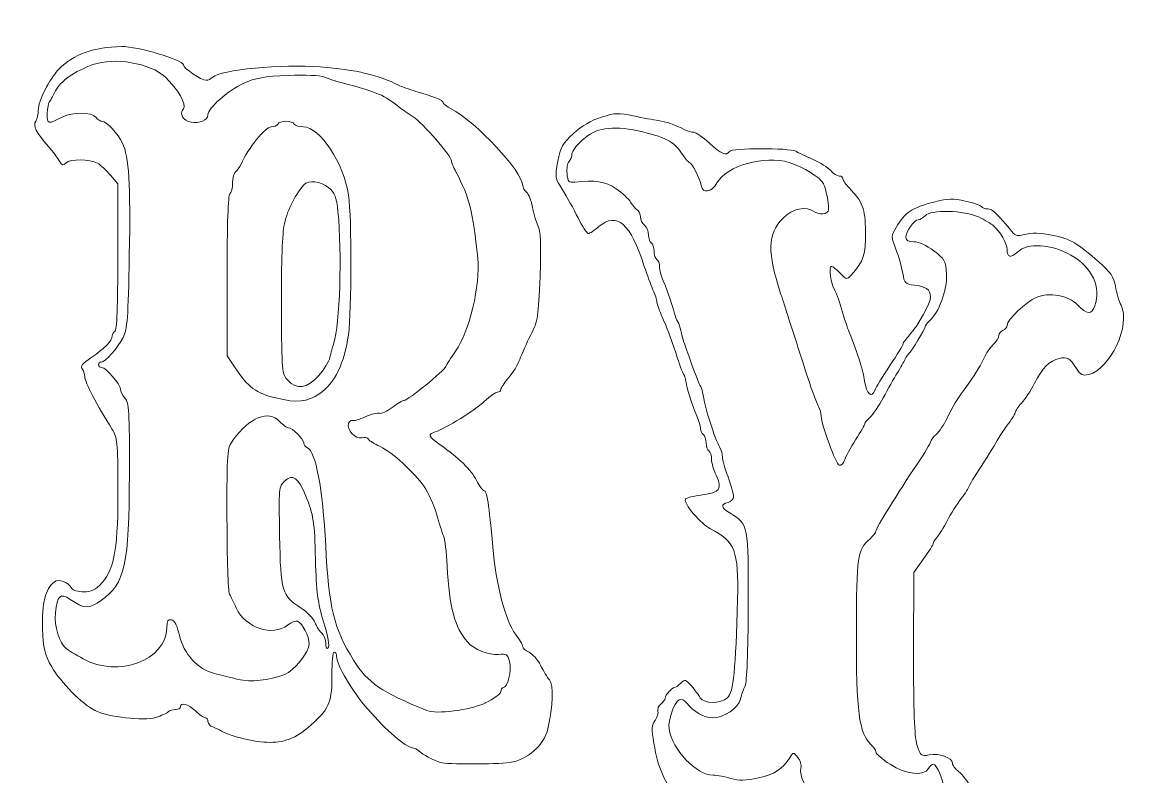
# Model space of a CAD drawing. Header units: centimetres. Extents: x -18.3 to 18.3, y -25.5 to 25.5.
# Drawn here: x 14.074 to 15.806, y -19.088 to -17.93 of the extents above; entities that cross this region are included whole.
import ezdxf

# ---------------------------------------------------------------- set-up
doc = ezdxf.new("R2010")
doc.units = ezdxf.units.CM
doc.header["$MEASUREMENT"] = 0
doc.layers.add('layer 1', color=7, linetype='Continuous')

msp = doc.modelspace()

# ---------------------------------------------------------------- linework, layer by layer
at = {"layer": 'layer 1', "lineweight": 9}
msp.add_open_spline([(10.72382, -16.12315), (10.72382, -16.12315), (10.72382, -22.78186), (10.72382, -22.78186), (10.72382, -22.78186), (10.72382, -22.78186), (13.27876, -22.78186), (13.27876, -22.78186), (13.27876, -22.78186), (13.28582, -23.10255), (13.54782, -23.35891), (13.86858, -23.35914), (13.86858, -23.35914), (14.18939, -23.3588), (14.45117, -23.10244), (14.45833, -22.78186), (14.45833, -22.78186), (14.45833, -22.78186), (17.04896, -22.78186), (17.04896, -22.78186), (17.04896, -22.78186), (17.04896, -22.78186), (17.04896, -16.12315), (17.04896, -16.12315), (17.04896, -16.12315), (17.04896, -16.12315), (10.72382, -16.12315), (10.72382, -16.12315)], degree=3, knots=[0, 0, 0, 0, 0.125, 0.125, 0.125, 0.125, 0.25, 0.25, 0.25, 0.25, 0.375, 0.375, 0.375, 0.375, 0.5, 0.5, 0.5, 0.5, 0.625, 0.625, 0.625, 0.625, 0.75, 0.75, 0.75, 0.75, 1, 1, 1, 1], dxfattribs=at)
at = {"layer": 'layer 1', "color": 2, "lineweight": 9}
for points, knots in [([(14.71598, -19.06668), (14.70395, -19.06265), (14.68865, -19.05463), (14.68312, -19.04943), (14.68312, -19.04943), (14.68007, -19.04649), (14.67529, -19.0441), (14.6726, -19.0441), (14.6726, -19.0441), (14.66315, -19.04391), (14.63158, -19.01655), (14.60447, -18.98519), (14.60447, -18.98519), (14.57898, -18.9557), (14.55628, -18.91718), (14.55628, -18.90329), (14.55628, -18.90329), (14.55628, -18.89982), (14.55457, -18.8971), (14.55248, -18.8971), (14.55248, -18.8971), (14.55032, -18.8971), (14.54881, -18.91262), (14.54912, -18.93173), (14.54912, -18.93173), (14.54957, -18.97067), (14.5449, -18.98336), (14.5219, -19.00464), (14.5219, -19.00464), (14.49674, -19.02805), (14.47958, -19.03576), (14.45333, -19.03576), (14.45333, -19.03576), (14.43098, -19.03576), (14.39476, -19.02707), (14.37968, -19.0183), (14.37968, -19.0183), (14.37621, -19.01624), (14.37013, -19.01342), (14.3661, -19.012), (14.3661, -19.012), (14.36199, -19.01069), (14.35874, -19.007), (14.35874, -19.00375), (14.35874, -19.00375), (14.35874, -19.00061), (14.35688, -18.99789), (14.35472, -18.99789), (14.35472, -18.99789), (14.35255, -18.99789), (14.34561, -18.99322), (14.33944, -18.98748), (14.33944, -18.98748), (14.32783, -18.97675), (14.31664, -18.97359), (14.31664, -18.98108), (14.31664, -18.98108), (14.31664, -18.98348), (14.31328, -18.9853), (14.30906, -18.9853), (14.30906, -18.9853), (14.30492, -18.9853), (14.29973, -18.98695), (14.29756, -18.989), (14.29756, -18.989), (14.29539, -18.99106), (14.28681, -18.99486), (14.27857, -18.99747), (14.27857, -18.99747), (14.26057, -19.00322), (14.20435, -18.99669), (14.18483, -18.98661), (14.18483, -18.98661), (14.16456, -18.97619), (14.13253, -18.94365), (14.11887, -18.91968), (14.11887, -18.91968), (14.10771, -18.90015), (14.10584, -18.89244), (14.10466, -18.86033), (14.10466, -18.86033), (14.10337, -18.82237), (14.10913, -18.79981), (14.1229, -18.78929), (14.1229, -18.78929), (14.12973, -18.78418), (14.1434, -18.78929), (14.14978, -18.79937), (14.14978, -18.79937), (14.15165, -18.80217), (14.15989, -18.80457), (14.16814, -18.80457), (14.16814, -18.80457), (14.17983, -18.80457), (14.18603, -18.80143), (14.19644, -18.79015), (14.19644, -18.79015), (14.21522, -18.76965), (14.22107, -18.73341), (14.22051, -18.6414), (14.22051, -18.6414), (14.22029, -18.57611), (14.21933, -18.56678), (14.21185, -18.55506), (14.21185, -18.55506), (14.18864, -18.51828), (14.16964, -18.48216), (14.16964, -18.47446), (14.16964, -18.47446), (14.16952, -18.46969), (14.16759, -18.46382), (14.16519, -18.46144), (14.16519, -18.46144), (14.16217, -18.45841), (14.16639, -18.4533), (14.17886, -18.44494), (14.17886, -18.44494), (14.20002, -18.43053), (14.21163, -18.4187), (14.21163, -18.41131), (14.21163, -18.41131), (14.21163, -18.40839), (14.21358, -18.40534), (14.21596, -18.40459), (14.21596, -18.40459), (14.2188, -18.40361), (14.22029, -18.36457), (14.22029, -18.29047), (14.22029, -18.29047), (14.22029, -18.29047), (14.22022, -18.17774), (14.22022, -18.17774), (14.22022, -18.17774), (14.22022, -18.17774), (14.20902, -18.16441), (14.20902, -18.16441), (14.20902, -18.16441), (14.20294, -18.15702), (14.19394, -18.14866), (14.18897, -18.14597), (14.18897, -18.14597), (14.17725, -18.13922), (14.14739, -18.13911), (14.14067, -18.14575), (14.14067, -18.14575), (14.13645, -18.14997), (14.13451, -18.14944), (14.13093, -18.14303), (14.13093, -18.14303), (14.12842, -18.1387), (14.12051, -18.12828), (14.11335, -18.11992), (14.11335, -18.11992), (14.09479, -18.09856), (14.08979, -18.08835), (14.09424, -18.08129), (14.09424, -18.08129), (14.09632, -18.07804), (14.09804, -18.07046), (14.09804, -18.06448), (14.09804, -18.06448), (14.09815, -18.05049), (14.11518, -18.01686), (14.13026, -18.00114), (14.13026, -18.00114), (14.15153, -17.97889), (14.18352, -17.9675), (14.22627, -17.96673), (14.22627, -17.96673), (14.25004, -17.96631), (14.32078, -17.98736), (14.32097, -17.99495), (14.32097, -17.99495), (14.32131, -18.00036), (14.34821, -18.01861), (14.35602, -18.01861), (14.35602, -18.01861), (14.35885, -18.01861), (14.36341, -18.01644), (14.3661, -18.01372), (14.3661, -18.01372), (14.37718, -18.00264), (14.4733, -17.99353), (14.53101, -17.99809), (14.53101, -17.99809), (14.58611, -18.00233), (14.62203, -18.01078), (14.65132, -18.02619), (14.65132, -18.02619), (14.65566, -18.02858), (14.66771, -18.03269), (14.67813, -18.03563), (14.67813, -18.03563), (14.70384, -18.04268), (14.72012, -18.04952), (14.72012, -18.05321), (14.72012, -18.05321), (14.72012, -18.05482), (14.72541, -18.05896), (14.73203, -18.06232), (14.73203, -18.06232), (14.77011, -18.08207), (14.84204, -18.1593), (14.84204, -18.18058), (14.84204, -18.18058), (14.84204, -18.18338), (14.84475, -18.18793), (14.848, -18.19066), (14.848, -18.19066), (14.85126, -18.19338), (14.85528, -18.20357), (14.85689, -18.21321), (14.85689, -18.21321), (14.85853, -18.22298), (14.86233, -18.23579), (14.86547, -18.24187), (14.86547, -18.24187), (14.86969, -18.25031), (14.87047, -18.26822), (14.86862, -18.31963), (14.86862, -18.31963), (14.86633, -18.38159), (14.86536, -18.38809), (14.85451, -18.40947), (14.85451, -18.40947), (14.84823, -18.42217), (14.84053, -18.43919), (14.83748, -18.44733), (14.83748, -18.44733), (14.83457, -18.45546), (14.82673, -18.46827), (14.82023, -18.47585), (14.82023, -18.47585), (14.81374, -18.48346), (14.8084, -18.49149), (14.8084, -18.49365), (14.8084, -18.49365), (14.8084, -18.49593), (14.80612, -18.49779), (14.80332, -18.49779), (14.80332, -18.49779), (14.80049, -18.49779), (14.79149, -18.50407), (14.78335, -18.51176), (14.78335, -18.51176), (14.76816, -18.52598), (14.72378, -18.55353), (14.70784, -18.55864), (14.70784, -18.55864), (14.6957, -18.56244), (14.69689, -18.56536), (14.71545, -18.57861), (14.71545, -18.57861), (14.74419, -18.59888), (14.76275, -18.6171), (14.77111, -18.63326), (14.77111, -18.63326), (14.77555, -18.64196), (14.78074, -18.64912), (14.7828, -18.64912), (14.7828, -18.64912), (14.78716, -18.64912), (14.79018, -18.66887), (14.79594, -18.73524), (14.79594, -18.73524), (14.80105, -18.79395), (14.81534, -18.84894), (14.83098, -18.86944), (14.83098, -18.86944), (14.83706, -18.87738), (14.84204, -18.88594), (14.84204, -18.88844), (14.84204, -18.88844), (14.84204, -18.89094), (14.84637, -18.89504), (14.8517, -18.89744), (14.8517, -18.89744), (14.85711, -18.89993), (14.86503, -18.90882), (14.86939, -18.91729), (14.86939, -18.91729), (14.87372, -18.92587), (14.87989, -18.93596), (14.88316, -18.93987), (14.88316, -18.93987), (14.88956, -18.94756), (14.88847, -18.98042), (14.88067, -19.01471), (14.88067, -19.01471), (14.87492, -19.0401), (14.84909, -19.0631), (14.82199, -19.06679), (14.82199, -19.06679), (14.79996, -19.06981), (14.72519, -19.0697), (14.71587, -19.06657), (14.71587, -19.06657), (14.71587, -19.06657), (14.71598, -19.06668), (14.71598, -19.06668)], [0, 0, 0, 0, 0.0131579, 0.0131579, 0.0131579, 0.0131579, 0.0263158, 0.0263158, 0.0263158, 0.0263158, 0.0394737, 0.0394737, 0.0394737, 0.0394737, 0.0526316, 0.0526316, 0.0526316, 0.0526316, 0.0657895, 0.0657895, 0.0657895, 0.0657895, 0.0789474, 0.0789474, 0.0789474, 0.0789474, 0.0921053, 0.0921053, 0.0921053, 0.0921053, 0.1052632, 0.1052632, 0.1052632, 0.1052632, 0.1184211, 0.1184211, 0.1184211, 0.1184211, 0.1315789, 0.1315789, 0.1315789, 0.1315789, 0.1447368, 0.1447368, 0.1447368, 0.1447368, 0.1578947, 0.1578947, 0.1578947, 0.1578947, 0.1710526, 0.1710526, 0.1710526, 0.1710526, 0.1842105, 0.1842105, 0.1842105, 0.1842105, 0.1973684, 0.1973684, 0.1973684, 0.1973684, 0.2105263, 0.2105263, 0.2105263, 0.2105263, 0.2236842, 0.2236842, 0.2236842, 0.2236842, 0.2368421, 0.2368421, 0.2368421, 0.2368421, 0.25, 0.25, 0.25, 0.25, 0.2631579, 0.2631579, 0.2631579, 0.2631579, 0.2763158, 0.2763158, 0.2763158, 0.2763158, 0.2894737, 0.2894737, 0.2894737, 0.2894737, 0.3026316, 0.3026316, 0.3026316, 0.3026316, 0.3157895, 0.3157895, 0.3157895, 0.3157895, 0.3289474, 0.3289474, 0.3289474, 0.3289474, 0.3421053, 0.3421053, 0.3421053, 0.3421053, 0.3552632, 0.3552632, 0.3552632, 0.3552632, 0.3684211, 0.3684211, 0.3684211, 0.3684211, 0.3815789, 0.3815789, 0.3815789, 0.3815789, 0.3947368, 0.3947368, 0.3947368, 0.3947368, 0.4078947, 0.4078947, 0.4078947, 0.4078947, 0.4210526, 0.4210526, 0.4210526, 0.4210526, 0.4342105, 0.4342105, 0.4342105, 0.4342105, 0.4473684, 0.4473684, 0.4473684, 0.4473684, 0.4605263, 0.4605263, 0.4605263, 0.4605263, 0.4736842, 0.4736842, 0.4736842, 0.4736842, 0.4868421, 0.4868421, 0.4868421, 0.4868421, 0.5, 0.5, 0.5, 0.5, 0.5131579, 0.5131579, 0.5131579, 0.5131579, 0.5263158, 0.5263158, 0.5263158, 0.5263158, 0.5394737, 0.5394737, 0.5394737, 0.5394737, 0.5526316, 0.5526316, 0.5526316, 0.5526316, 0.5657895, 0.5657895, 0.5657895, 0.5657895, 0.5789474, 0.5789474, 0.5789474, 0.5789474, 0.5921053, 0.5921053, 0.5921053, 0.5921053, 0.6052632, 0.6052632, 0.6052632, 0.6052632, 0.6184211, 0.6184211, 0.6184211, 0.6184211, 0.6315789, 0.6315789, 0.6315789, 0.6315789, 0.6447368, 0.6447368, 0.6447368, 0.6447368, 0.6578947, 0.6578947, 0.6578947, 0.6578947, 0.6710526, 0.6710526, 0.6710526, 0.6710526, 0.6842105, 0.6842105, 0.6842105, 0.6842105, 0.6973684, 0.6973684, 0.6973684, 0.6973684, 0.7105263, 0.7105263, 0.7105263, 0.7105263, 0.7236842, 0.7236842, 0.7236842, 0.7236842, 0.7368421, 0.7368421, 0.7368421, 0.7368421, 0.75, 0.75, 0.75, 0.75, 0.7631579, 0.7631579, 0.7631579, 0.7631579, 0.7763158, 0.7763158, 0.7763158, 0.7763158, 0.7894737, 0.7894737, 0.7894737, 0.7894737, 0.8026316, 0.8026316, 0.8026316, 0.8026316, 0.8157895, 0.8157895, 0.8157895, 0.8157895, 0.8289474, 0.8289474, 0.8289474, 0.8289474, 0.8421053, 0.8421053, 0.8421053, 0.8421053, 0.8552632, 0.8552632, 0.8552632, 0.8552632, 0.8684211, 0.8684211, 0.8684211, 0.8684211, 0.8815789, 0.8815789, 0.8815789, 0.8815789, 0.8947368, 0.8947368, 0.8947368, 0.8947368, 0.9078947, 0.9078947, 0.9078947, 0.9078947, 0.9210526, 0.9210526, 0.9210526, 0.9210526, 0.9342105, 0.9342105, 0.9342105, 0.9342105, 0.9473684, 0.9473684, 0.9473684, 0.9473684, 0.9605263, 0.9605263, 0.9605263, 0.9605263, 0.9736842, 0.9736842, 0.9736842, 0.9736842, 1, 1, 1, 1]), ([(14.78421, -18.97523), (14.79768, -18.96903), (14.8084, -18.96134), (14.8084, -18.95787), (14.8084, -18.95787), (14.8084, -18.95451), (14.81015, -18.95167), (14.81232, -18.95167), (14.81232, -18.95167), (14.81904, -18.95167), (14.82534, -18.92509), (14.82176, -18.91177), (14.82176, -18.91177), (14.8187, -18.90057), (14.81676, -18.8993), (14.80471, -18.90057), (14.80471, -18.90057), (14.78963, -18.9021), (14.76752, -18.89321), (14.75722, -18.8815), (14.75722, -18.8815), (14.73755, -18.85903), (14.72945, -18.82878), (14.72597, -18.76465), (14.72597, -18.76465), (14.72486, -18.74382), (14.72239, -18.72311), (14.72042, -18.71844), (14.72042, -18.71844), (14.71859, -18.71377), (14.7137, -18.6987), (14.70959, -18.68481), (14.70959, -18.68481), (14.70556, -18.67092), (14.69701, -18.65204), (14.6906, -18.64282), (14.6906, -18.64282), (14.67518, -18.62049), (14.64188, -18.59033), (14.62291, -18.58141), (14.62291, -18.58141), (14.61455, -18.57752), (14.60652, -18.57242), (14.60511, -18.57003), (14.60511, -18.57003), (14.60358, -18.56775), (14.59903, -18.56667), (14.59491, -18.56775), (14.59491, -18.56775), (14.58536, -18.57025), (14.57115, -18.55506), (14.57462, -18.54606), (14.57462, -18.54606), (14.57603, -18.54226), (14.57864, -18.5402), (14.58047, -18.54128), (14.58047, -18.54128), (14.58222, -18.54237), (14.59111, -18.53986), (14.60022, -18.53564), (14.60022, -18.53564), (14.60922, -18.53151), (14.61899, -18.52904), (14.62191, -18.53012), (14.62191, -18.53012), (14.62485, -18.5312), (14.63363, -18.52728), (14.64155, -18.52132), (14.64155, -18.52132), (14.64937, -18.51523), (14.65771, -18.51037), (14.6601, -18.51037), (14.6601, -18.51037), (14.66554, -18.51037), (14.72161, -18.4648), (14.72401, -18.45841), (14.72401, -18.45841), (14.72497, -18.4558), (14.73172, -18.44516), (14.73897, -18.43475), (14.73897, -18.43475), (14.76035, -18.40425), (14.77716, -18.33343), (14.77293, -18.29186), (14.77293, -18.29186), (14.76544, -18.21865), (14.76058, -18.19924), (14.73953, -18.15941), (14.73953, -18.15941), (14.73583, -18.15247), (14.73281, -18.14497), (14.7327, -18.14259), (14.7327, -18.14259), (14.73248, -18.13478), (14.68842, -18.08401), (14.67379, -18.07468), (14.67379, -18.07468), (14.66577, -18.0696), (14.65621, -18.06296), (14.65252, -18.05993), (14.65252, -18.05993), (14.63083, -18.04191), (14.61814, -18.03649), (14.56464, -18.02249), (14.56464, -18.02249), (14.55423, -18.0198), (14.54165, -18.01567), (14.53665, -18.01338), (14.53665, -18.01338), (14.53165, -18.01111), (14.50735, -18.01014), (14.48208, -18.01111), (14.48208, -18.01111), (14.44467, -18.01264), (14.43217, -18.01491), (14.41298, -18.02358), (14.41298, -18.02358), (14.38932, -18.03443), (14.35863, -18.06157), (14.35863, -18.07166), (14.35863, -18.07166), (14.35863, -18.07979), (14.34561, -18.08542), (14.33269, -18.08293), (14.33269, -18.08293), (14.31989, -18.08054), (14.31425, -18.07068), (14.32109, -18.06254), (14.32109, -18.06254), (14.32641, -18.05613), (14.31242, -18.03194), (14.29278, -18.01349), (14.29278, -18.01349), (14.27021, -17.99214), (14.21522, -17.98281), (14.18211, -17.99462), (14.18211, -17.99462), (14.15381, -18.00472), (14.13242, -18.01969), (14.12473, -18.03496), (14.12473, -18.03496), (14.12051, -18.04332), (14.11607, -18.05116), (14.11487, -18.05224), (14.11487, -18.05224), (14.11368, -18.05343), (14.11248, -18.06135), (14.11204, -18.0699), (14.11204, -18.0699), (14.1114, -18.08651), (14.11237, -18.08673), (14.13589, -18.07457), (14.13589, -18.07457), (14.15034, -18.0671), (14.17983, -18.06751), (14.18636, -18.07535), (14.18636, -18.07535), (14.18928, -18.07882), (14.19383, -18.08173), (14.19655, -18.08173), (14.19655, -18.08173), (14.20286, -18.08173), (14.22085, -18.10126), (14.22746, -18.11525), (14.22746, -18.11525), (14.23746, -18.13619), (14.23996, -18.17786), (14.23798, -18.28731), (14.23798, -18.28731), (14.23627, -18.38387), (14.23496, -18.40078), (14.22843, -18.41359), (14.22843, -18.41359), (14.21966, -18.43083), (14.20133, -18.45155), (14.19491, -18.45155), (14.19491, -18.45155), (14.19252, -18.45155), (14.19058, -18.45341), (14.19058, -18.4558), (14.19058, -18.4558), (14.19058, -18.45808), (14.19275, -18.45991), (14.19546, -18.45991), (14.19546, -18.45991), (14.20219, -18.45991), (14.22421, -18.48529), (14.22421, -18.49301), (14.22421, -18.49301), (14.22421, -18.49638), (14.22735, -18.50276), (14.23127, -18.50701), (14.23127, -18.50701), (14.23757, -18.51395), (14.23832, -18.52728), (14.2381, -18.62307), (14.2381, -18.62307), (14.23776, -18.76324), (14.2316, -18.79101), (14.19513, -18.81748), (14.19513, -18.81748), (14.17594, -18.83136), (14.16845, -18.83114), (14.1472, -18.81617), (14.1472, -18.81617), (14.132, -18.80546), (14.1269, -18.81012), (14.12451, -18.83689), (14.12451, -18.83689), (14.12257, -18.85763), (14.13026, -18.88313), (14.14089, -18.89157), (14.14089, -18.89157), (14.14392, -18.89397), (14.15587, -18.90113), (14.16725, -18.90744), (14.16725, -18.90744), (14.22129, -18.93715), (14.2942, -18.91013), (14.29539, -18.86003), (14.29539, -18.86003), (14.29559, -18.84927), (14.29733, -18.84633), (14.30264, -18.84742), (14.30264, -18.84742), (14.30742, -18.84831), (14.31144, -18.85622), (14.3148, -18.87119), (14.3148, -18.87119), (14.3212, -18.89949), (14.34332, -18.92368), (14.3686, -18.92998), (14.3686, -18.92998), (14.37815, -18.93237), (14.39454, -18.9364), (14.40495, -18.93898), (14.40495, -18.93898), (14.42395, -18.94365), (14.45236, -18.94062), (14.47677, -18.9314), (14.47677, -18.9314), (14.49066, -18.92607), (14.51421, -18.89668), (14.51421, -18.88474), (14.51421, -18.88474), (14.51421, -18.87325), (14.50346, -18.85219), (14.4964, -18.84969), (14.4964, -18.84969), (14.49346, -18.84872), (14.48664, -18.85145), (14.48111, -18.85567), (14.48111, -18.85567), (14.458, -18.87358), (14.41678, -18.86003), (14.40234, -18.82986), (14.40234, -18.82986), (14.39846, -18.82173), (14.39368, -18.81184), (14.39171, -18.80784), (14.39171, -18.80784), (14.38976, -18.80381), (14.38804, -18.75196), (14.38793, -18.69261), (14.38793, -18.69261), (14.38771, -18.58663), (14.38793, -18.58458), (14.39735, -18.57122), (14.39735, -18.57122), (14.42242, -18.53628), (14.45172, -18.52457), (14.46875, -18.5427), (14.46875, -18.5427), (14.47372, -18.54811), (14.4798, -18.55244), (14.48208, -18.55244), (14.48208, -18.55244), (14.48827, -18.55244), (14.50585, -18.5698), (14.50585, -18.57578), (14.50585, -18.57578), (14.50585, -18.57861), (14.50835, -18.58185), (14.51138, -18.58305), (14.51138, -18.58305), (14.52407, -18.58794), (14.53504, -18.64629), (14.53948, -18.73319), (14.53948, -18.73319), (14.54426, -18.82867), (14.55228, -18.86163), (14.58222, -18.90926), (14.58222, -18.90926), (14.60447, -18.94473), (14.62463, -18.9585), (14.69492, -18.98683), (14.69492, -18.98683), (14.71001, -18.99292), (14.76035, -18.98639), (14.78432, -18.97534), (14.78432, -18.97534), (14.78432, -18.97534), (14.78421, -18.97523), (14.78421, -18.97523)], [0, 0, 0, 0, 0.012987, 0.012987, 0.012987, 0.012987, 0.025974, 0.025974, 0.025974, 0.025974, 0.038961, 0.038961, 0.038961, 0.038961, 0.0519481, 0.0519481, 0.0519481, 0.0519481, 0.0649351, 0.0649351, 0.0649351, 0.0649351, 0.0779221, 0.0779221, 0.0779221, 0.0779221, 0.0909091, 0.0909091, 0.0909091, 0.0909091, 0.1038961, 0.1038961, 0.1038961, 0.1038961, 0.1168831, 0.1168831, 0.1168831, 0.1168831, 0.1298701, 0.1298701, 0.1298701, 0.1298701, 0.1428571, 0.1428571, 0.1428571, 0.1428571, 0.1558442, 0.1558442, 0.1558442, 0.1558442, 0.1688312, 0.1688312, 0.1688312, 0.1688312, 0.1818182, 0.1818182, 0.1818182, 0.1818182, 0.1948052, 0.1948052, 0.1948052, 0.1948052, 0.2077922, 0.2077922, 0.2077922, 0.2077922, 0.2207792, 0.2207792, 0.2207792, 0.2207792, 0.2337662, 0.2337662, 0.2337662, 0.2337662, 0.2467532, 0.2467532, 0.2467532, 0.2467532, 0.2597403, 0.2597403, 0.2597403, 0.2597403, 0.2727273, 0.2727273, 0.2727273, 0.2727273, 0.2857143, 0.2857143, 0.2857143, 0.2857143, 0.2987013, 0.2987013, 0.2987013, 0.2987013, 0.3116883, 0.3116883, 0.3116883, 0.3116883, 0.3246753, 0.3246753, 0.3246753, 0.3246753, 0.3376623, 0.3376623, 0.3376623, 0.3376623, 0.3506494, 0.3506494, 0.3506494, 0.3506494, 0.3636364, 0.3636364, 0.3636364, 0.3636364, 0.3766234, 0.3766234, 0.3766234, 0.3766234, 0.3896104, 0.3896104, 0.3896104, 0.3896104, 0.4025974, 0.4025974, 0.4025974, 0.4025974, 0.4155844, 0.4155844, 0.4155844, 0.4155844, 0.4285714, 0.4285714, 0.4285714, 0.4285714, 0.4415584, 0.4415584, 0.4415584, 0.4415584, 0.4545455, 0.4545455, 0.4545455, 0.4545455, 0.4675325, 0.4675325, 0.4675325, 0.4675325, 0.4805195, 0.4805195, 0.4805195, 0.4805195, 0.4935065, 0.4935065, 0.4935065, 0.4935065, 0.5064935, 0.5064935, 0.5064935, 0.5064935, 0.5194805, 0.5194805, 0.5194805, 0.5194805, 0.5324675, 0.5324675, 0.5324675, 0.5324675, 0.5454545, 0.5454545, 0.5454545, 0.5454545, 0.5584416, 0.5584416, 0.5584416, 0.5584416, 0.5714286, 0.5714286, 0.5714286, 0.5714286, 0.5844156, 0.5844156, 0.5844156, 0.5844156, 0.5974026, 0.5974026, 0.5974026, 0.5974026, 0.6103896, 0.6103896, 0.6103896, 0.6103896, 0.6233766, 0.6233766, 0.6233766, 0.6233766, 0.6363636, 0.6363636, 0.6363636, 0.6363636, 0.6493506, 0.6493506, 0.6493506, 0.6493506, 0.6623377, 0.6623377, 0.6623377, 0.6623377, 0.6753247, 0.6753247, 0.6753247, 0.6753247, 0.6883117, 0.6883117, 0.6883117, 0.6883117, 0.7012987, 0.7012987, 0.7012987, 0.7012987, 0.7142857, 0.7142857, 0.7142857, 0.7142857, 0.7272727, 0.7272727, 0.7272727, 0.7272727, 0.7402597, 0.7402597, 0.7402597, 0.7402597, 0.7532468, 0.7532468, 0.7532468, 0.7532468, 0.7662338, 0.7662338, 0.7662338, 0.7662338, 0.7792208, 0.7792208, 0.7792208, 0.7792208, 0.7922078, 0.7922078, 0.7922078, 0.7922078, 0.8051948, 0.8051948, 0.8051948, 0.8051948, 0.8181818, 0.8181818, 0.8181818, 0.8181818, 0.8311688, 0.8311688, 0.8311688, 0.8311688, 0.8441558, 0.8441558, 0.8441558, 0.8441558, 0.8571429, 0.8571429, 0.8571429, 0.8571429, 0.8701299, 0.8701299, 0.8701299, 0.8701299, 0.8831169, 0.8831169, 0.8831169, 0.8831169, 0.8961039, 0.8961039, 0.8961039, 0.8961039, 0.9090909, 0.9090909, 0.9090909, 0.9090909, 0.9220779, 0.9220779, 0.9220779, 0.9220779, 0.9350649, 0.9350649, 0.9350649, 0.9350649, 0.9480519, 0.9480519, 0.9480519, 0.9480519, 0.961039, 0.961039, 0.961039, 0.961039, 0.974026, 0.974026, 0.974026, 0.974026, 1, 1, 1, 1]), ([(15.36396, -19.24112), (15.34682, -19.23265), (15.32719, -19.21778), (15.30928, -19.19957), (15.30928, -19.19957), (15.29389, -19.18396), (15.27848, -19.1706), (15.27501, -19.16997), (15.27501, -19.16997), (15.26709, -19.16855), (15.23649, -19.17452), (15.23085, -19.17852), (15.23085, -19.17852), (15.22857, -19.18026), (15.21155, -19.18146), (15.19299, -19.18113), (15.19299, -19.18113), (15.1458, -19.18057), (15.1139, -19.16432), (15.08223, -19.12472), (15.08223, -19.12472), (15.05805, -19.09423), (15.05066, -19.07762), (15.04338, -19.03707), (15.04338, -19.03707), (15.03958, -19.01524), (15.0398, -19.00949), (15.04524, -19.00191), (15.04524, -19.00191), (15.04871, -18.99691), (15.05066, -18.99042), (15.04958, -18.98759), (15.04958, -18.98759), (15.04849, -18.98477), (15.05055, -18.98), (15.05413, -18.97706), (15.05413, -18.97706), (15.05771, -18.97414), (15.06063, -18.96992), (15.06063, -18.96772), (15.06063, -18.96772), (15.06063, -18.96317), (15.07116, -18.95167), (15.07529, -18.95167), (15.07529, -18.95167), (15.07679, -18.95167), (15.08116, -18.94865), (15.08482, -18.94484), (15.08482, -18.94484), (15.09112, -18.93856), (15.09243, -18.93887), (15.1011, -18.94909), (15.1011, -18.94909), (15.10632, -18.95514), (15.1124, -18.96328), (15.11468, -18.9672), (15.11468, -18.9672), (15.11998, -18.97686), (15.14592, -18.97675), (15.15653, -18.96709), (15.15653, -18.96709), (15.16567, -18.95884), (15.16922, -18.9236), (15.17194, -18.81586), (15.17194, -18.81586), (15.1738, -18.74155), (15.16803, -18.72669), (15.13051, -18.70781), (15.13051, -18.70781), (15.11617, -18.70064), (15.08829, -18.66798), (15.09176, -18.66234), (15.09176, -18.66234), (15.09307, -18.66029), (15.10468, -18.65715), (15.11759, -18.65562), (15.11759, -18.65562), (15.14484, -18.65215), (15.14895, -18.6464), (15.13898, -18.62546), (15.13898, -18.62546), (15.13517, -18.61755), (15.13204, -18.6065), (15.13204, -18.60083), (15.13204, -18.60083), (15.13204, -18.5953), (15.13017, -18.58955), (15.12789, -18.58814), (15.12789, -18.58814), (15.12551, -18.58674), (15.12368, -18.58111), (15.12368, -18.57556), (15.12368, -18.57556), (15.12368, -18.57003), (15.12181, -18.56439), (15.11942, -18.56298), (15.11942, -18.56298), (15.11715, -18.56156), (15.1152, -18.55744), (15.1152, -18.55386), (15.1152, -18.55386), (15.1152, -18.55028), (15.11248, -18.54151), (15.10923, -18.53412), (15.10923, -18.53412), (15.10318, -18.52109), (15.09276, -18.48705), (15.09221, -18.47891), (15.09221, -18.47891), (15.0921, -18.47663), (15.09068, -18.47271), (15.08918, -18.47033), (15.08918, -18.47033), (15.08765, -18.46793), (15.08234, -18.45375), (15.07746, -18.43877), (15.07746, -18.43877), (15.06747, -18.40892), (15.06507, -18.40242), (15.05489, -18.37887), (15.05489, -18.37887), (15.05111, -18.3702), (15.04794, -18.36098), (15.04794, -18.3586), (15.04794, -18.3586), (15.04794, -18.3561), (15.04535, -18.34807), (15.04208, -18.34079), (15.04208, -18.34079), (15.03883, -18.33352), (15.03286, -18.31727), (15.02875, -18.30458), (15.02875, -18.30458), (15.0077, -18.23828), (14.98687, -18.22007), (14.95898, -18.24348), (14.95898, -18.24348), (14.95215, -18.24934), (14.94477, -18.25401), (14.94271, -18.25401), (14.94271, -18.25401), (14.94066, -18.25401), (14.9336, -18.24317), (14.92699, -18.22981), (14.92699, -18.22981), (14.92038, -18.2166), (14.90963, -18.19727), (14.9031, -18.18696), (14.9031, -18.18696), (14.89172, -18.16897), (14.8915, -18.16733), (14.89597, -18.14314), (14.89597, -18.14314), (14.90008, -18.12134), (14.90321, -18.11559), (14.91983, -18.1004), (14.91983, -18.1004), (14.93219, -18.08912), (14.9476, -18.08009), (14.9629, -18.07524), (14.9629, -18.07524), (14.98395, -18.0686), (14.98959, -18.0684), (15.01203, -18.07326), (15.01203, -18.07326), (15.02603, -18.07632), (15.04316, -18.07957), (15.05011, -18.08054), (15.05011, -18.08054), (15.06216, -18.08218), (15.07518, -18.08673), (15.09101, -18.09476), (15.09101, -18.09476), (15.09504, -18.09682), (15.1011, -18.09856), (15.10446, -18.09856), (15.10446, -18.09856), (15.10793, -18.09856), (15.11879, -18.10603), (15.12875, -18.11525), (15.12875, -18.11525), (15.14711, -18.13228), (15.15469, -18.13545), (15.15936, -18.12794), (15.15936, -18.12794), (15.16261, -18.12265), (15.25145, -18.12231), (15.26134, -18.12761), (15.26134, -18.12761), (15.26534, -18.12981), (15.27739, -18.13556), (15.28803, -18.1403), (15.28803, -18.1403), (15.29877, -18.14519), (15.3108, -18.15292), (15.31502, -18.15747), (15.31502, -18.15747), (15.31916, -18.16202), (15.32502, -18.16572), (15.32816, -18.16572), (15.32816, -18.16572), (15.33119, -18.16572), (15.3338, -18.16777), (15.3338, -18.17016), (15.3338, -18.17016), (15.3338, -18.17255), (15.33805, -18.17882), (15.34324, -18.18405), (15.34324, -18.18405), (15.36385, -18.20465), (15.36788, -18.21529), (15.36852, -18.25109), (15.36852, -18.25109), (15.36929, -18.28622), (15.3659, -18.29622), (15.34618, -18.31813), (15.34618, -18.31813), (15.33977, -18.32508), (15.33891, -18.32496), (15.32958, -18.31499), (15.32958, -18.31499), (15.32416, -18.30922), (15.31797, -18.30447), (15.3158, -18.30447), (15.3158, -18.30447), (15.31155, -18.30447), (15.31558, -18.33299), (15.32077, -18.34015), (15.32077, -18.34015), (15.32253, -18.34255), (15.3273, -18.35576), (15.33141, -18.36965), (15.33141, -18.36965), (15.33566, -18.38342), (15.34096, -18.39959), (15.34324, -18.40534), (15.34324, -18.40534), (15.35735, -18.44106), (15.36474, -18.46435), (15.3669, -18.48063), (15.3669, -18.48063), (15.3696, -18.50026), (15.37818, -18.50799), (15.38273, -18.49496), (15.38273, -18.49496), (15.38426, -18.49074), (15.39468, -18.47369), (15.40584, -18.457), (15.40584, -18.457), (15.41711, -18.44028), (15.42622, -18.42519), (15.42622, -18.42359), (15.42622, -18.42359), (15.42622, -18.42183), (15.43078, -18.41567), (15.43622, -18.40981), (15.43622, -18.40981), (15.44922, -18.39581), (15.46833, -18.36098), (15.46833, -18.3511), (15.46833, -18.3511), (15.46833, -18.34037), (15.46041, -18.33482), (15.44305, -18.33321), (15.44305, -18.33321), (15.4295, -18.3319), (15.4282, -18.33049), (15.42558, -18.31499), (15.42558, -18.31499), (15.42406, -18.30574), (15.4194, -18.28927), (15.41517, -18.27831), (15.41517, -18.27831), (15.40767, -18.25889), (15.40767, -18.25815), (15.41551, -18.24468), (15.41551, -18.24468), (15.4295, -18.22082), (15.43861, -18.21485), (15.47561, -18.20518), (15.47561, -18.20518), (15.4948, -18.20021), (15.50315, -18.19998), (15.52171, -18.2041), (15.52171, -18.2041), (15.53407, -18.20693), (15.54525, -18.21074), (15.54643, -18.21268), (15.54643, -18.21268), (15.54762, -18.21463), (15.55209, -18.21615), (15.55631, -18.21615), (15.55631, -18.21615), (15.56292, -18.21615), (15.57139, -18.22429), (15.59494, -18.25337), (15.59494, -18.25337), (15.59797, -18.25706), (15.60349, -18.25804), (15.61055, -18.25617), (15.61055, -18.25617), (15.62499, -18.2525), (15.63441, -18.2527), (15.65732, -18.25715), (15.65732, -18.25715), (15.68301, -18.26226), (15.69353, -18.26833), (15.72739, -18.29827), (15.72739, -18.29827), (15.74497, -18.3138), (15.74975, -18.32083), (15.75213, -18.33515), (15.75213, -18.33515), (15.75363, -18.34482), (15.75766, -18.35793), (15.7608, -18.36413), (15.7608, -18.36413), (15.77621, -18.39417), (15.74441, -18.4623), (15.71122, -18.47055), (15.71122, -18.47055), (15.702, -18.47282), (15.69876, -18.47121), (15.69245, -18.46144), (15.69245, -18.46144), (15.68226, -18.44539), (15.67826, -18.44311), (15.66577, -18.44602), (15.66577, -18.44602), (15.65112, -18.44938), (15.64016, -18.46046), (15.62802, -18.48399), (15.62802, -18.48399), (15.62227, -18.49507), (15.61327, -18.50885), (15.60805, -18.51459), (15.60805, -18.51459), (15.60275, -18.52034), (15.59849, -18.52664), (15.59849, -18.52848), (15.59849, -18.52848), (15.59849, -18.53042), (15.59394, -18.53804), (15.58831, -18.54539), (15.58831, -18.54539), (15.58266, -18.55278), (15.5755, -18.56353), (15.57237, -18.56927), (15.57237, -18.56927), (15.56923, -18.57503), (15.55784, -18.59347), (15.54687, -18.61027), (15.54687, -18.61027), (15.53601, -18.6271), (15.52701, -18.64196), (15.52701, -18.64326), (15.52701, -18.64326), (15.52701, -18.64468), (15.52182, -18.65271), (15.5154, -18.66115), (15.5154, -18.66115), (15.50902, -18.66951), (15.49924, -18.68492), (15.49382, -18.69534), (15.49382, -18.69534), (15.4883, -18.70575), (15.48124, -18.71724), (15.4781, -18.72095), (15.4781, -18.72095), (15.47494, -18.72453), (15.47244, -18.72875), (15.47244, -18.73038), (15.47244, -18.73038), (15.47244, -18.73188), (15.46561, -18.74252), (15.45736, -18.75402), (15.45736, -18.75402), (15.45736, -18.75402), (15.44239, -18.77496), (15.44239, -18.77496), (15.44239, -18.77496), (15.44239, -18.77496), (15.4422, -18.89799), (15.4422, -18.89799), (15.4422, -18.89799), (15.44208, -18.98728), (15.44347, -19.02611), (15.44739, -19.03924), (15.44739, -19.03924), (15.45269, -19.05671), (15.45347, -19.05734), (15.46639, -19.05496), (15.46639, -19.05496), (15.48146, -19.05212), (15.50185, -19.05941), (15.50185, -19.06765), (15.50185, -19.06765), (15.50185, -19.07059), (15.50618, -19.07643), (15.51162, -19.08079), (15.51162, -19.08079), (15.51704, -19.08501), (15.52615, -19.09695), (15.5319, -19.10725), (15.5319, -19.10725), (15.56542, -19.16779), (15.5525, -19.2166), (15.49577, -19.24425), (15.49577, -19.24425), (15.47799, -19.25284), (15.46888, -19.25437), (15.43275, -19.25425), (15.43275, -19.25425), (15.3939, -19.25425), (15.38826, -19.25317), (15.36374, -19.24112), (15.36374, -19.24112), (15.36374, -19.24112), (15.36396, -19.24112), (15.36396, -19.24112)], [0, 0, 0, 0, 0.009434, 0.009434, 0.009434, 0.009434, 0.0188679, 0.0188679, 0.0188679, 0.0188679, 0.0283019, 0.0283019, 0.0283019, 0.0283019, 0.0377358, 0.0377358, 0.0377358, 0.0377358, 0.0471698, 0.0471698, 0.0471698, 0.0471698, 0.0566038, 0.0566038, 0.0566038, 0.0566038, 0.0660377, 0.0660377, 0.0660377, 0.0660377, 0.0754717, 0.0754717, 0.0754717, 0.0754717, 0.0849057, 0.0849057, 0.0849057, 0.0849057, 0.0943396, 0.0943396, 0.0943396, 0.0943396, 0.1037736, 0.1037736, 0.1037736, 0.1037736, 0.1132075, 0.1132075, 0.1132075, 0.1132075, 0.1226415, 0.1226415, 0.1226415, 0.1226415, 0.1320755, 0.1320755, 0.1320755, 0.1320755, 0.1415094, 0.1415094, 0.1415094, 0.1415094, 0.1509434, 0.1509434, 0.1509434, 0.1509434, 0.1603774, 0.1603774, 0.1603774, 0.1603774, 0.1698113, 0.1698113, 0.1698113, 0.1698113, 0.1792453, 0.1792453, 0.1792453, 0.1792453, 0.1886792, 0.1886792, 0.1886792, 0.1886792, 0.1981132, 0.1981132, 0.1981132, 0.1981132, 0.2075472, 0.2075472, 0.2075472, 0.2075472, 0.2169811, 0.2169811, 0.2169811, 0.2169811, 0.2264151, 0.2264151, 0.2264151, 0.2264151, 0.2358491, 0.2358491, 0.2358491, 0.2358491, 0.245283, 0.245283, 0.245283, 0.245283, 0.254717, 0.254717, 0.254717, 0.254717, 0.2641509, 0.2641509, 0.2641509, 0.2641509, 0.2735849, 0.2735849, 0.2735849, 0.2735849, 0.2830189, 0.2830189, 0.2830189, 0.2830189, 0.2924528, 0.2924528, 0.2924528, 0.2924528, 0.3018868, 0.3018868, 0.3018868, 0.3018868, 0.3113208, 0.3113208, 0.3113208, 0.3113208, 0.3207547, 0.3207547, 0.3207547, 0.3207547, 0.3301887, 0.3301887, 0.3301887, 0.3301887, 0.3396226, 0.3396226, 0.3396226, 0.3396226, 0.3490566, 0.3490566, 0.3490566, 0.3490566, 0.3584906, 0.3584906, 0.3584906, 0.3584906, 0.3679245, 0.3679245, 0.3679245, 0.3679245, 0.3773585, 0.3773585, 0.3773585, 0.3773585, 0.3867925, 0.3867925, 0.3867925, 0.3867925, 0.3962264, 0.3962264, 0.3962264, 0.3962264, 0.4056604, 0.4056604, 0.4056604, 0.4056604, 0.4150943, 0.4150943, 0.4150943, 0.4150943, 0.4245283, 0.4245283, 0.4245283, 0.4245283, 0.4339623, 0.4339623, 0.4339623, 0.4339623, 0.4433962, 0.4433962, 0.4433962, 0.4433962, 0.4528302, 0.4528302, 0.4528302, 0.4528302, 0.4622642, 0.4622642, 0.4622642, 0.4622642, 0.4716981, 0.4716981, 0.4716981, 0.4716981, 0.4811321, 0.4811321, 0.4811321, 0.4811321, 0.490566, 0.490566, 0.490566, 0.490566, 0.5, 0.5, 0.5, 0.5, 0.509434, 0.509434, 0.509434, 0.509434, 0.5188679, 0.5188679, 0.5188679, 0.5188679, 0.5283019, 0.5283019, 0.5283019, 0.5283019, 0.5377358, 0.5377358, 0.5377358, 0.5377358, 0.5471698, 0.5471698, 0.5471698, 0.5471698, 0.5566038, 0.5566038, 0.5566038, 0.5566038, 0.5660377, 0.5660377, 0.5660377, 0.5660377, 0.5754717, 0.5754717, 0.5754717, 0.5754717, 0.5849057, 0.5849057, 0.5849057, 0.5849057, 0.5943396, 0.5943396, 0.5943396, 0.5943396, 0.6037736, 0.6037736, 0.6037736, 0.6037736, 0.6132075, 0.6132075, 0.6132075, 0.6132075, 0.6226415, 0.6226415, 0.6226415, 0.6226415, 0.6320755, 0.6320755, 0.6320755, 0.6320755, 0.6415094, 0.6415094, 0.6415094, 0.6415094, 0.6509434, 0.6509434, 0.6509434, 0.6509434, 0.6603774, 0.6603774, 0.6603774, 0.6603774, 0.6698113, 0.6698113, 0.6698113, 0.6698113, 0.6792453, 0.6792453, 0.6792453, 0.6792453, 0.6886792, 0.6886792, 0.6886792, 0.6886792, 0.6981132, 0.6981132, 0.6981132, 0.6981132, 0.7075472, 0.7075472, 0.7075472, 0.7075472, 0.7169811, 0.7169811, 0.7169811, 0.7169811, 0.7264151, 0.7264151, 0.7264151, 0.7264151, 0.7358491, 0.7358491, 0.7358491, 0.7358491, 0.745283, 0.745283, 0.745283, 0.745283, 0.754717, 0.754717, 0.754717, 0.754717, 0.7641509, 0.7641509, 0.7641509, 0.7641509, 0.7735849, 0.7735849, 0.7735849, 0.7735849, 0.7830189, 0.7830189, 0.7830189, 0.7830189, 0.7924528, 0.7924528, 0.7924528, 0.7924528, 0.8018868, 0.8018868, 0.8018868, 0.8018868, 0.8113208, 0.8113208, 0.8113208, 0.8113208, 0.8207547, 0.8207547, 0.8207547, 0.8207547, 0.8301887, 0.8301887, 0.8301887, 0.8301887, 0.8396226, 0.8396226, 0.8396226, 0.8396226, 0.8490566, 0.8490566, 0.8490566, 0.8490566, 0.8584906, 0.8584906, 0.8584906, 0.8584906, 0.8679245, 0.8679245, 0.8679245, 0.8679245, 0.8773585, 0.8773585, 0.8773585, 0.8773585, 0.8867925, 0.8867925, 0.8867925, 0.8867925, 0.8962264, 0.8962264, 0.8962264, 0.8962264, 0.9056604, 0.9056604, 0.9056604, 0.9056604, 0.9150943, 0.9150943, 0.9150943, 0.9150943, 0.9245283, 0.9245283, 0.9245283, 0.9245283, 0.9339623, 0.9339623, 0.9339623, 0.9339623, 0.9433962, 0.9433962, 0.9433962, 0.9433962, 0.9528302, 0.9528302, 0.9528302, 0.9528302, 0.9622642, 0.9622642, 0.9622642, 0.9622642, 0.9716981, 0.9716981, 0.9716981, 0.9716981, 0.9811321, 0.9811321, 0.9811321, 0.9811321, 1, 1, 1, 1]), ([(14.46311, -18.50668), (14.4325, -18.49929), (14.42025, -18.49018), (14.40051, -18.46035), (14.40051, -18.46035), (14.40051, -18.46035), (14.38813, -18.44169), (14.38813, -18.44169), (14.38813, -18.44169), (14.38813, -18.44169), (14.38813, -18.31866), (14.38813, -18.31866), (14.38813, -18.31866), (14.38813, -18.2412), (14.38965, -18.19465), (14.39237, -18.19305), (14.39237, -18.19305), (14.39465, -18.19163), (14.39648, -18.18405), (14.39648, -18.17622), (14.39648, -18.17622), (14.39648, -18.16841), (14.39854, -18.16083), (14.40104, -18.1593), (14.40104, -18.1593), (14.40342, -18.15777), (14.40723, -18.15247), (14.40951, -18.14747), (14.40951, -18.14747), (14.42036, -18.12294), (14.44694, -18.09009), (14.45594, -18.09009), (14.45594, -18.09009), (14.45994, -18.09009), (14.46441, -18.08823), (14.46591, -18.08587), (14.46591, -18.08587), (14.46733, -18.08357), (14.47297, -18.08162), (14.4785, -18.08162), (14.4785, -18.08162), (14.48405, -18.08162), (14.48969, -18.08357), (14.49108, -18.08587), (14.49108, -18.08587), (14.49249, -18.08823), (14.49891, -18.09009), (14.50518, -18.09009), (14.50518, -18.09009), (14.53057, -18.09009), (14.56767, -18.14628), (14.57451, -18.19521), (14.57451, -18.19521), (14.57962, -18.2321), (14.57962, -18.37054), (14.57439, -18.40947), (14.57439, -18.40947), (14.56864, -18.45275), (14.55337, -18.4841), (14.53045, -18.49985), (14.53045, -18.49985), (14.51105, -18.51306), (14.49585, -18.5147), (14.46311, -18.50668)], [0, 0, 0, 0, 0.0588235, 0.0588235, 0.0588235, 0.0588235, 0.1176471, 0.1176471, 0.1176471, 0.1176471, 0.1764706, 0.1764706, 0.1764706, 0.1764706, 0.2352941, 0.2352941, 0.2352941, 0.2352941, 0.2941176, 0.2941176, 0.2941176, 0.2941176, 0.3529412, 0.3529412, 0.3529412, 0.3529412, 0.4117647, 0.4117647, 0.4117647, 0.4117647, 0.4705882, 0.4705882, 0.4705882, 0.4705882, 0.5294118, 0.5294118, 0.5294118, 0.5294118, 0.5882353, 0.5882353, 0.5882353, 0.5882353, 0.6470588, 0.6470588, 0.6470588, 0.6470588, 0.7058824, 0.7058824, 0.7058824, 0.7058824, 0.7647059, 0.7647059, 0.7647059, 0.7647059, 0.8235294, 0.8235294, 0.8235294, 0.8235294, 0.8823529, 0.8823529, 0.8823529, 0.8823529, 1, 1, 1, 1]), ([(15.44034, -19.16257), (15.46639, -19.15574), (15.48926, -19.12927), (15.4886, -19.10681), (15.4886, -19.10681), (15.4883, -19.09412), (15.47755, -19.0694), (15.47255, -19.0694), (15.47255, -19.0694), (15.47039, -19.0694), (15.46714, -19.07232), (15.46508, -19.0759), (15.46508, -19.0759), (15.45825, -19.08815), (15.43025, -19.08523), (15.40617, -19.06948), (15.40617, -19.06948), (15.39412, -19.06179), (15.38426, -19.05312), (15.38426, -19.05041), (15.38426, -19.05041), (15.38426, -19.04768), (15.38068, -19.04227), (15.37632, -19.03835), (15.37632, -19.03835), (15.35854, -19.02218), (15.35421, -18.98814), (15.35441, -18.86727), (15.35441, -18.86727), (15.35463, -18.74752), (15.3556, -18.741), (15.37535, -18.723), (15.37535, -18.723), (15.38023, -18.71866), (15.38426, -18.71344), (15.38426, -18.71139), (15.38426, -18.71139), (15.38426, -18.70728), (15.41842, -18.65173), (15.44783, -18.60821), (15.44783, -18.60821), (15.45911, -18.59161), (15.46833, -18.57622), (15.46833, -18.57425), (15.46833, -18.57425), (15.46833, -18.57219), (15.47213, -18.56711), (15.47691, -18.56275), (15.47691, -18.56275), (15.48157, -18.55853), (15.48904, -18.54737), (15.4936, -18.53792), (15.4936, -18.53792), (15.50293, -18.51839), (15.5064, -18.51287), (15.52854, -18.48193), (15.52854, -18.48193), (15.53732, -18.46958), (15.54709, -18.45341), (15.55023, -18.44591), (15.55023, -18.44591), (15.55337, -18.43855), (15.55979, -18.42888), (15.56467, -18.42455), (15.56467, -18.42455), (15.56945, -18.42022), (15.57333, -18.41403), (15.57333, -18.41089), (15.57333, -18.41089), (15.57333, -18.40761), (15.57617, -18.40394), (15.57964, -18.40265), (15.57964, -18.40265), (15.58311, -18.40134), (15.58591, -18.39787), (15.58591, -18.39503), (15.58591, -18.39503), (15.58591, -18.38678), (15.61533, -18.35871), (15.63052, -18.35229), (15.63052, -18.35229), (15.65101, -18.34385), (15.67953, -18.34893), (15.69409, -18.36368), (15.69409, -18.36368), (15.70862, -18.37856), (15.71536, -18.37898), (15.72056, -18.36509), (15.72056, -18.36509), (15.73119, -18.33721), (15.71622, -18.30566), (15.68379, -18.28711), (15.68379, -18.28711), (15.65404, -18.27006), (15.61705, -18.268), (15.60166, -18.28244), (15.60166, -18.28244), (15.59102, -18.29253), (15.58591, -18.29122), (15.58591, -18.27842), (15.58591, -18.27842), (15.58591, -18.26975), (15.57497, -18.25086), (15.56497, -18.24217), (15.56497, -18.24217), (15.5615, -18.23926), (15.55109, -18.23306), (15.54187, -18.22862), (15.54187, -18.22862), (15.5204, -18.21832), (15.46788, -18.21712), (15.45986, -18.22668), (15.45986, -18.22668), (15.45705, -18.23015), (15.45227, -18.23295), (15.44934, -18.23295), (15.44934, -18.23295), (15.44305, -18.23295), (15.43047, -18.25109), (15.43047, -18.2602), (15.43047, -18.2602), (15.43047, -18.26453), (15.43447, -18.26659), (15.44272, -18.26659), (15.44272, -18.26659), (15.45022, -18.26659), (15.46225, -18.27214), (15.47321, -18.28047), (15.47321, -18.28047), (15.49024, -18.29338), (15.49155, -18.29578), (15.49274, -18.31672), (15.49274, -18.31672), (15.49404, -18.34037), (15.48102, -18.37629), (15.46669, -18.38809), (15.46669, -18.38809), (15.46292, -18.39125), (15.45986, -18.39547), (15.45986, -18.39754), (15.45986, -18.39754), (15.45986, -18.40123), (15.43925, -18.43486), (15.43436, -18.43897), (15.43436, -18.43897), (15.43306, -18.44006), (15.43069, -18.44386), (15.42906, -18.44733), (15.42906, -18.44733), (15.42753, -18.4508), (15.42211, -18.46024), (15.41722, -18.46838), (15.41722, -18.46838), (15.41222, -18.47652), (15.40259, -18.49343), (15.39576, -18.50623), (15.39576, -18.50623), (15.38893, -18.51892), (15.37979, -18.53251), (15.37535, -18.53628), (15.37535, -18.53628), (15.37101, -18.54009), (15.36743, -18.54442), (15.36743, -18.54595), (15.36743, -18.54595), (15.36743, -18.54748), (15.36105, -18.55864), (15.35321, -18.57078), (15.35321, -18.57078), (15.34541, -18.58305), (15.33771, -18.59727), (15.33607, -18.60235), (15.33607, -18.60235), (15.33447, -18.60757), (15.33089, -18.61105), (15.32816, -18.61016), (15.32816, -18.61016), (15.32308, -18.60843), (15.30061, -18.54737), (15.30028, -18.53456), (15.30028, -18.53456), (15.30028, -18.53042), (15.29855, -18.52381), (15.29648, -18.51981), (15.29648, -18.51981), (15.29042, -18.50776), (15.28564, -18.49421), (15.26665, -18.43475), (15.26665, -18.43475), (15.25667, -18.4035), (15.24409, -18.36435), (15.23857, -18.34762), (15.23857, -18.34762), (15.21707, -18.28222), (15.21782, -18.2552), (15.24182, -18.23037), (15.24182, -18.23037), (15.25656, -18.21518), (15.27598, -18.21149), (15.29128, -18.22104), (15.29128, -18.22104), (15.2955, -18.22374), (15.30233, -18.22474), (15.30625, -18.22321), (15.30625, -18.22321), (15.31222, -18.22082), (15.31297, -18.21723), (15.31058, -18.20249), (15.31058, -18.20249), (15.30897, -18.19271), (15.3058, -18.18133), (15.30375, -18.17722), (15.30375, -18.17722), (15.29866, -18.16766), (15.27337, -18.15214), (15.25115, -18.14497), (15.25115, -18.14497), (15.21393, -18.13317), (15.15492, -18.14975), (15.14036, -18.17622), (15.14036, -18.17622), (15.13245, -18.19077), (15.11815, -18.19327), (15.11606, -18.18046), (15.11606, -18.18046), (15.11434, -18.16971), (15.10165, -18.14477), (15.09785, -18.14477), (15.09785, -18.14477), (15.09623, -18.14477), (15.0909, -18.13836), (15.08612, -18.13045), (15.08612, -18.13045), (15.07549, -18.11331), (15.05891, -18.10484), (15.01919, -18.09648), (15.01919, -18.09648), (14.97798, -18.08782), (14.95431, -18.09162), (14.93382, -18.11018), (14.93382, -18.11018), (14.92493, -18.1182), (14.91766, -18.12783), (14.91766, -18.13175), (14.91766, -18.13175), (14.91766, -18.13564), (14.91572, -18.14086), (14.91321, -18.14336), (14.91321, -18.14336), (14.91072, -18.14586), (14.9093, -18.1543), (14.91005, -18.16202), (14.91005, -18.16202), (14.91124, -18.17449), (14.91277, -18.17613), (14.92188, -18.17502), (14.92188, -18.17502), (14.95291, -18.17124), (14.96843, -18.17382), (14.98556, -18.18544), (14.98556, -18.18544), (14.99523, -18.19196), (15.00508, -18.20107), (15.0077, -18.20574), (15.0077, -18.20574), (15.01019, -18.21029), (15.01464, -18.2156), (15.01759, -18.21745), (15.01759, -18.21745), (15.02039, -18.21929), (15.02277, -18.22429), (15.02277, -18.22851), (15.02277, -18.22851), (15.02277, -18.23276), (15.02561, -18.2385), (15.02908, -18.24143), (15.02908, -18.24143), (15.03255, -18.24426), (15.03535, -18.25097), (15.03535, -18.25639), (15.03535, -18.25639), (15.03535, -18.26173), (15.0373, -18.26725), (15.03958, -18.26875), (15.03958, -18.26875), (15.04189, -18.27017), (15.04382, -18.2758), (15.04382, -18.28136), (15.04382, -18.28136), (15.04382, -18.28689), (15.04566, -18.29253), (15.04794, -18.29394), (15.04794, -18.29394), (15.05033, -18.29533), (15.05219, -18.30044), (15.05219, -18.30511), (15.05219, -18.30511), (15.05219, -18.30988), (15.05466, -18.31963), (15.05782, -18.3269), (15.05782, -18.3269), (15.06499, -18.34385), (15.07321, -18.36748), (15.07529, -18.37693), (15.07529, -18.37693), (15.07616, -18.38104), (15.07843, -18.3867), (15.08016, -18.38962), (15.08016, -18.38962), (15.08201, -18.39245), (15.08407, -18.3985), (15.08471, -18.40294), (15.08471, -18.40294), (15.08549, -18.40742), (15.08874, -18.4187), (15.0921, -18.42814), (15.0921, -18.42814), (15.10793, -18.47271), (15.11173, -18.48291), (15.11423, -18.48705), (15.11423, -18.48705), (15.11576, -18.48943), (15.11737, -18.49421), (15.11804, -18.49768), (15.11804, -18.49768), (15.12193, -18.52187), (15.13659, -18.56872), (15.14473, -18.58283), (15.14473, -18.58283), (15.147, -18.58685), (15.14884, -18.59347), (15.14884, -18.59758), (15.14884, -18.59758), (15.14884, -18.60172), (15.15264, -18.61549), (15.15731, -18.62807), (15.15731, -18.62807), (15.16186, -18.64076), (15.16567, -18.6542), (15.16567, -18.65801), (15.16567, -18.65801), (15.16567, -18.66181), (15.16186, -18.66592), (15.15731, -18.66712), (15.15731, -18.66712), (15.14547, -18.67025), (15.14678, -18.67548), (15.16153, -18.68425), (15.16153, -18.68425), (15.18844, -18.70011), (15.18886, -18.70228), (15.18832, -18.8267), (15.18832, -18.8267), (15.1881, -18.89732), (15.18627, -18.9429), (15.18344, -18.94876), (15.18344, -18.94876), (15.18094, -18.95384), (15.1778, -18.96306), (15.1765, -18.96925), (15.1765, -18.96925), (15.17358, -18.9827), (15.15078, -18.998), (15.13353, -18.998), (15.13353, -18.998), (15.12073, -18.998), (15.10512, -18.98911), (15.09385, -18.97534), (15.09385, -18.97534), (15.09015, -18.97078), (15.08504, -18.9685), (15.08223, -18.97023), (15.08223, -18.97023), (15.0741, -18.97534), (15.06507, -19.00135), (15.06682, -19.01505), (15.06682, -19.01505), (15.07082, -19.04638), (15.1087, -19.0862), (15.13462, -19.0862), (15.13462, -19.0862), (15.1407, -19.0862), (15.15298, -19.08837), (15.16186, -19.09109), (15.16186, -19.09109), (15.17422, -19.09478), (15.18377, -19.09456), (15.20386, -19.09031), (15.20386, -19.09031), (15.22868, -19.08501), (15.24051, -19.07732), (15.25276, -19.05843), (15.25276, -19.05843), (15.25776, -19.05063), (15.25798, -19.05074), (15.26448, -19.05888), (15.26448, -19.05888), (15.26817, -19.06343), (15.27023, -19.07068), (15.26914, -19.07493), (15.26914, -19.07493), (15.2659, -19.0874), (15.27739, -19.10878), (15.29759, -19.12733), (15.29759, -19.12733), (15.32111, -19.14903), (15.34596, -19.16063), (15.37546, -19.16377), (15.37546, -19.16377), (15.38804, -19.16508), (15.39935, -19.16713), (15.40073, -19.16844), (15.40073, -19.16844), (15.40323, -19.17105), (15.41364, -19.16941), (15.44034, -19.16246), (15.44034, -19.16246), (15.44034, -19.16246), (15.44034, -19.16257), (15.44034, -19.16257)], [0, 0, 0, 0, 0.009434, 0.009434, 0.009434, 0.009434, 0.0188679, 0.0188679, 0.0188679, 0.0188679, 0.0283019, 0.0283019, 0.0283019, 0.0283019, 0.0377358, 0.0377358, 0.0377358, 0.0377358, 0.0471698, 0.0471698, 0.0471698, 0.0471698, 0.0566038, 0.0566038, 0.0566038, 0.0566038, 0.0660377, 0.0660377, 0.0660377, 0.0660377, 0.0754717, 0.0754717, 0.0754717, 0.0754717, 0.0849057, 0.0849057, 0.0849057, 0.0849057, 0.0943396, 0.0943396, 0.0943396, 0.0943396, 0.1037736, 0.1037736, 0.1037736, 0.1037736, 0.1132075, 0.1132075, 0.1132075, 0.1132075, 0.1226415, 0.1226415, 0.1226415, 0.1226415, 0.1320755, 0.1320755, 0.1320755, 0.1320755, 0.1415094, 0.1415094, 0.1415094, 0.1415094, 0.1509434, 0.1509434, 0.1509434, 0.1509434, 0.1603774, 0.1603774, 0.1603774, 0.1603774, 0.1698113, 0.1698113, 0.1698113, 0.1698113, 0.1792453, 0.1792453, 0.1792453, 0.1792453, 0.1886792, 0.1886792, 0.1886792, 0.1886792, 0.1981132, 0.1981132, 0.1981132, 0.1981132, 0.2075472, 0.2075472, 0.2075472, 0.2075472, 0.2169811, 0.2169811, 0.2169811, 0.2169811, 0.2264151, 0.2264151, 0.2264151, 0.2264151, 0.2358491, 0.2358491, 0.2358491, 0.2358491, 0.245283, 0.245283, 0.245283, 0.245283, 0.254717, 0.254717, 0.254717, 0.254717, 0.2641509, 0.2641509, 0.2641509, 0.2641509, 0.2735849, 0.2735849, 0.2735849, 0.2735849, 0.2830189, 0.2830189, 0.2830189, 0.2830189, 0.2924528, 0.2924528, 0.2924528, 0.2924528, 0.3018868, 0.3018868, 0.3018868, 0.3018868, 0.3113208, 0.3113208, 0.3113208, 0.3113208, 0.3207547, 0.3207547, 0.3207547, 0.3207547, 0.3301887, 0.3301887, 0.3301887, 0.3301887, 0.3396226, 0.3396226, 0.3396226, 0.3396226, 0.3490566, 0.3490566, 0.3490566, 0.3490566, 0.3584906, 0.3584906, 0.3584906, 0.3584906, 0.3679245, 0.3679245, 0.3679245, 0.3679245, 0.3773585, 0.3773585, 0.3773585, 0.3773585, 0.3867925, 0.3867925, 0.3867925, 0.3867925, 0.3962264, 0.3962264, 0.3962264, 0.3962264, 0.4056604, 0.4056604, 0.4056604, 0.4056604, 0.4150943, 0.4150943, 0.4150943, 0.4150943, 0.4245283, 0.4245283, 0.4245283, 0.4245283, 0.4339623, 0.4339623, 0.4339623, 0.4339623, 0.4433962, 0.4433962, 0.4433962, 0.4433962, 0.4528302, 0.4528302, 0.4528302, 0.4528302, 0.4622642, 0.4622642, 0.4622642, 0.4622642, 0.4716981, 0.4716981, 0.4716981, 0.4716981, 0.4811321, 0.4811321, 0.4811321, 0.4811321, 0.490566, 0.490566, 0.490566, 0.490566, 0.5, 0.5, 0.5, 0.5, 0.509434, 0.509434, 0.509434, 0.509434, 0.5188679, 0.5188679, 0.5188679, 0.5188679, 0.5283019, 0.5283019, 0.5283019, 0.5283019, 0.5377358, 0.5377358, 0.5377358, 0.5377358, 0.5471698, 0.5471698, 0.5471698, 0.5471698, 0.5566038, 0.5566038, 0.5566038, 0.5566038, 0.5660377, 0.5660377, 0.5660377, 0.5660377, 0.5754717, 0.5754717, 0.5754717, 0.5754717, 0.5849057, 0.5849057, 0.5849057, 0.5849057, 0.5943396, 0.5943396, 0.5943396, 0.5943396, 0.6037736, 0.6037736, 0.6037736, 0.6037736, 0.6132075, 0.6132075, 0.6132075, 0.6132075, 0.6226415, 0.6226415, 0.6226415, 0.6226415, 0.6320755, 0.6320755, 0.6320755, 0.6320755, 0.6415094, 0.6415094, 0.6415094, 0.6415094, 0.6509434, 0.6509434, 0.6509434, 0.6509434, 0.6603774, 0.6603774, 0.6603774, 0.6603774, 0.6698113, 0.6698113, 0.6698113, 0.6698113, 0.6792453, 0.6792453, 0.6792453, 0.6792453, 0.6886792, 0.6886792, 0.6886792, 0.6886792, 0.6981132, 0.6981132, 0.6981132, 0.6981132, 0.7075472, 0.7075472, 0.7075472, 0.7075472, 0.7169811, 0.7169811, 0.7169811, 0.7169811, 0.7264151, 0.7264151, 0.7264151, 0.7264151, 0.7358491, 0.7358491, 0.7358491, 0.7358491, 0.745283, 0.745283, 0.745283, 0.745283, 0.754717, 0.754717, 0.754717, 0.754717, 0.7641509, 0.7641509, 0.7641509, 0.7641509, 0.7735849, 0.7735849, 0.7735849, 0.7735849, 0.7830189, 0.7830189, 0.7830189, 0.7830189, 0.7924528, 0.7924528, 0.7924528, 0.7924528, 0.8018868, 0.8018868, 0.8018868, 0.8018868, 0.8113208, 0.8113208, 0.8113208, 0.8113208, 0.8207547, 0.8207547, 0.8207547, 0.8207547, 0.8301887, 0.8301887, 0.8301887, 0.8301887, 0.8396226, 0.8396226, 0.8396226, 0.8396226, 0.8490566, 0.8490566, 0.8490566, 0.8490566, 0.8584906, 0.8584906, 0.8584906, 0.8584906, 0.8679245, 0.8679245, 0.8679245, 0.8679245, 0.8773585, 0.8773585, 0.8773585, 0.8773585, 0.8867925, 0.8867925, 0.8867925, 0.8867925, 0.8962264, 0.8962264, 0.8962264, 0.8962264, 0.9056604, 0.9056604, 0.9056604, 0.9056604, 0.9150943, 0.9150943, 0.9150943, 0.9150943, 0.9245283, 0.9245283, 0.9245283, 0.9245283, 0.9339623, 0.9339623, 0.9339623, 0.9339623, 0.9433962, 0.9433962, 0.9433962, 0.9433962, 0.9528302, 0.9528302, 0.9528302, 0.9528302, 0.9622642, 0.9622642, 0.9622642, 0.9622642, 0.9716981, 0.9716981, 0.9716981, 0.9716981, 0.9811321, 0.9811321, 0.9811321, 0.9811321, 1, 1, 1, 1]), ([(14.52829, -18.47271), (14.53665, -18.46349), (14.54457, -18.45069), (14.54599, -18.4443), (14.54599, -18.4443), (14.54739, -18.43788), (14.5501, -18.42792), (14.55206, -18.42217), (14.55206, -18.42217), (14.56128, -18.39492), (14.56475, -18.2832), (14.55834, -18.22037), (14.55834, -18.22037), (14.55595, -18.19782), (14.55357, -18.1914), (14.54434, -18.18371), (14.54434, -18.18371), (14.53187, -18.17341), (14.5128, -18.17124), (14.50596, -18.17938), (14.50596, -18.17938), (14.49044, -18.19782), (14.47927, -18.22093), (14.47535, -18.24317), (14.47535, -18.24317), (14.47275, -18.25759), (14.47113, -18.31261), (14.47144, -18.36923), (14.47144, -18.36923), (14.47199, -18.46644), (14.47244, -18.4701), (14.48122, -18.47954), (14.48122, -18.47954), (14.49533, -18.49452), (14.51063, -18.49234), (14.52829, -18.47271)], [0, 0, 0, 0, 0.1, 0.1, 0.1, 0.1, 0.2, 0.2, 0.2, 0.2, 0.3, 0.3, 0.3, 0.3, 0.4, 0.4, 0.4, 0.4, 0.5, 0.5, 0.5, 0.5, 0.6, 0.6, 0.6, 0.6, 0.7, 0.7, 0.7, 0.7, 0.8, 0.8, 0.8, 0.8, 1, 1, 1, 1]), ([(14.53632, -18.85078), (14.52721, -18.82095), (14.52516, -18.80501), (14.52385, -18.75413), (14.52385, -18.75413), (14.52243, -18.69761), (14.52071, -18.68601), (14.5091, -18.65749), (14.5091, -18.65749), (14.49727, -18.6284), (14.48924, -18.62277), (14.47633, -18.63446), (14.47633, -18.63446), (14.46766, -18.64229), (14.46744, -18.64542), (14.46875, -18.71833), (14.46875, -18.71833), (14.47024, -18.8037), (14.47244, -18.8112), (14.50171, -18.82953), (14.50171, -18.82953), (14.51074, -18.83506), (14.52016, -18.84494), (14.52287, -18.85145), (14.52287, -18.85145), (14.5256, -18.85783), (14.53037, -18.86533), (14.53363, -18.86805), (14.53363, -18.86805), (14.53676, -18.87063), (14.53948, -18.8778), (14.53948, -18.88366), (14.53948, -18.88366), (14.53948, -18.89049), (14.54087, -18.89299), (14.54337, -18.8906), (14.54337, -18.8906), (14.54576, -18.8881), (14.54315, -18.87303), (14.53632, -18.85078)], [0, 0, 0, 0, 0.0909091, 0.0909091, 0.0909091, 0.0909091, 0.1818182, 0.1818182, 0.1818182, 0.1818182, 0.2727273, 0.2727273, 0.2727273, 0.2727273, 0.3636364, 0.3636364, 0.3636364, 0.3636364, 0.4545455, 0.4545455, 0.4545455, 0.4545455, 0.5454545, 0.5454545, 0.5454545, 0.5454545, 0.6363636, 0.6363636, 0.6363636, 0.6363636, 0.7272727, 0.7272727, 0.7272727, 0.7272727, 0.8181818, 0.8181818, 0.8181818, 0.8181818, 1, 1, 1, 1])]:
    msp.add_open_spline(points, degree=3, knots=knots, dxfattribs=at)

doc.saveas('drawing.dxf')
